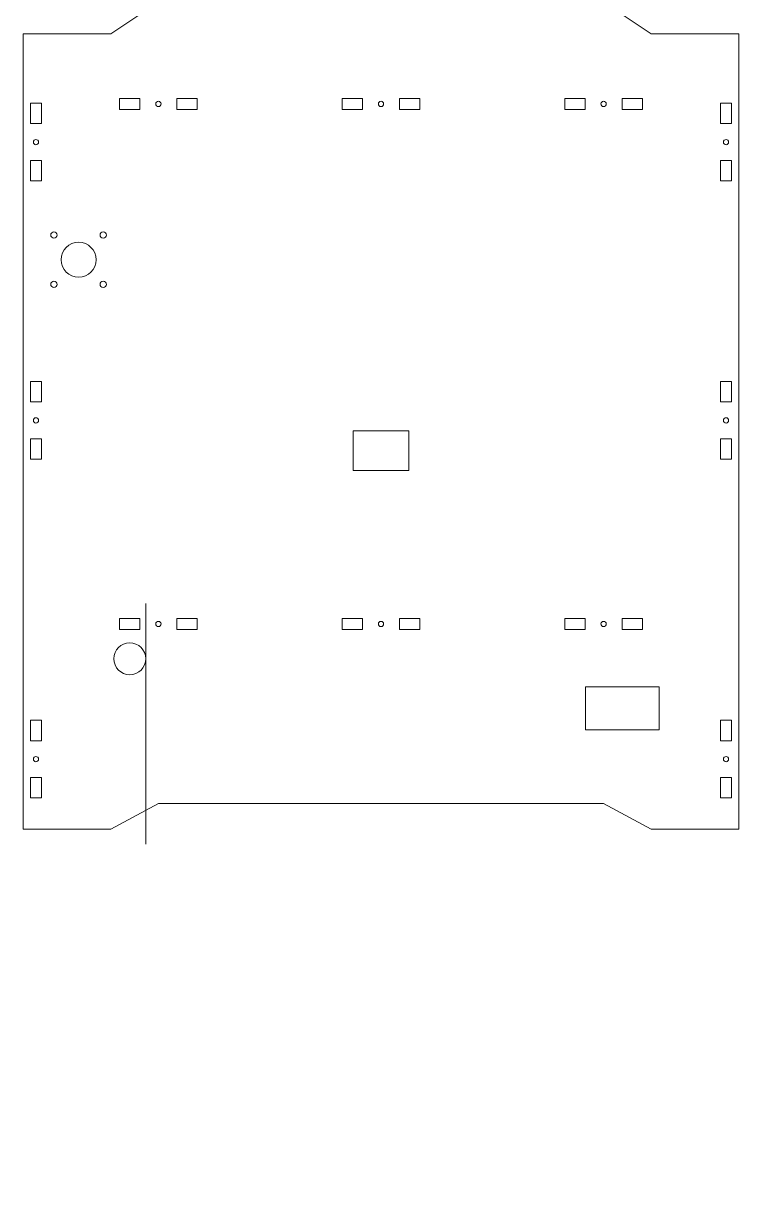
# Model space of a CAD drawing. Header units: millimetres. Extents: x -1068 to 310, y -963 to 347.
# Drawn here: x -595 to -145, y -909 to -178 of the extents above; entities that cross this region are included whole.
import ezdxf

# ---------------------------------------------------------------- set-up
doc = ezdxf.new("R2010")
doc.units = ezdxf.units.MM
doc.header["$MEASUREMENT"] = 0
doc.layers.add('Layer 1', color=7, linetype='Continuous')

msp = doc.modelspace()

# ---------------------------------------------------------------- linework, layer by layer
at = {"layer": 'Layer 1', "lineweight": 9}
for points, knots in [([(-595.1444, -185.0169), (-595.1444, -185.0169), (-595.1444, -685.0169), (-595.1444, -685.0169), (-595.1444, -685.0169), (-595.1444, -685.0169), (-540.1444, -685.0169), (-540.1444, -685.0169), (-540.1444, -685.0169), (-540.1444, -685.0169), (-510.1444, -669.0169), (-510.1444, -669.0169), (-510.1444, -669.0169), (-510.1444, -669.0169), (-230.1444, -669.0169), (-230.1444, -669.0169), (-230.1444, -669.0169), (-230.1444, -669.0169), (-200.1444, -685.0169), (-200.1444, -685.0169), (-200.1444, -685.0169), (-200.1444, -685.0169), (-145.1444, -685.0169), (-145.1444, -685.0169), (-145.1444, -685.0169), (-145.1444, -685.0169), (-145.1444, -185.0169), (-145.1444, -185.0169), (-145.1444, -185.0169), (-145.1444, -185.0169), (-200.1444, -185.0169), (-200.1444, -185.0169), (-200.1444, -185.0169), (-200.1444, -185.0169), (-224.1444, -169.0169), (-224.1444, -169.0169), (-224.1444, -169.0169), (-224.1444, -169.0169), (-516.1444, -169.0169), (-516.1444, -169.0169), (-516.1444, -169.0169), (-516.1444, -169.0169), (-540.1444, -185.0169), (-540.1444, -185.0169), (-540.1444, -185.0169), (-540.1444, -185.0169), (-595.1444, -185.0169), (-595.1444, -185.0169)], [0, 0, 0, 0, 0.07692308, 0.07692308, 0.07692308, 0.07692308, 0.15384615, 0.15384615, 0.15384615, 0.15384615, 0.23076923, 0.23076923, 0.23076923, 0.23076923, 0.30769231, 0.30769231, 0.30769231, 0.30769231, 0.38461538, 0.38461538, 0.38461538, 0.38461538, 0.46153846, 0.46153846, 0.46153846, 0.46153846, 0.53846154, 0.53846154, 0.53846154, 0.53846154, 0.61538462, 0.61538462, 0.61538462, 0.61538462, 0.69230769, 0.69230769, 0.69230769, 0.69230769, 0.76923077, 0.76923077, 0.76923077, 0.76923077, 0.84615385, 0.84615385, 0.84615385, 0.84615385, 1, 1, 1, 1]), ([(-521.7444, -225.6169), (-521.7444, -225.6169), (-534.5444, -225.6169), (-534.5444, -225.6169), (-534.5444, -225.6169), (-534.5444, -225.6169), (-534.5444, -232.4169), (-534.5444, -232.4169), (-534.5444, -232.4169), (-534.5444, -232.4169), (-521.7444, -232.4169), (-521.7444, -232.4169), (-521.7444, -232.4169), (-521.7444, -232.4169), (-521.7444, -225.6169), (-521.7444, -225.6169)], [0, 0, 0, 0, 0.2, 0.2, 0.2, 0.2, 0.4, 0.4, 0.4, 0.4, 0.6, 0.6, 0.6, 0.6, 1, 1, 1, 1]), ([(-485.7444, -225.6169), (-485.7444, -225.6169), (-498.5444, -225.6169), (-498.5444, -225.6169), (-498.5444, -225.6169), (-498.5444, -225.6169), (-498.5444, -232.4169), (-498.5444, -232.4169), (-498.5444, -232.4169), (-498.5444, -232.4169), (-485.7444, -232.4169), (-485.7444, -232.4169), (-485.7444, -232.4169), (-485.7444, -232.4169), (-485.7444, -225.6169), (-485.7444, -225.6169)], [0, 0, 0, 0, 0.2, 0.2, 0.2, 0.2, 0.4, 0.4, 0.4, 0.4, 0.6, 0.6, 0.6, 0.6, 1, 1, 1, 1]), ([(-381.7444, -225.6169), (-381.7444, -225.6169), (-394.5444, -225.6169), (-394.5444, -225.6169), (-394.5444, -225.6169), (-394.5444, -225.6169), (-394.5444, -232.4169), (-394.5444, -232.4169), (-394.5444, -232.4169), (-394.5444, -232.4169), (-381.7444, -232.4169), (-381.7444, -232.4169), (-381.7444, -232.4169), (-381.7444, -232.4169), (-381.7444, -225.6169), (-381.7444, -225.6169)], [0, 0, 0, 0, 0.2, 0.2, 0.2, 0.2, 0.4, 0.4, 0.4, 0.4, 0.6, 0.6, 0.6, 0.6, 1, 1, 1, 1]), ([(-345.7444, -225.6169), (-345.7444, -225.6169), (-358.5444, -225.6169), (-358.5444, -225.6169), (-358.5444, -225.6169), (-358.5444, -225.6169), (-358.5444, -232.4169), (-358.5444, -232.4169), (-358.5444, -232.4169), (-358.5444, -232.4169), (-345.7444, -232.4169), (-345.7444, -232.4169), (-345.7444, -232.4169), (-345.7444, -232.4169), (-345.7444, -225.6169), (-345.7444, -225.6169)], [0, 0, 0, 0, 0.2, 0.2, 0.2, 0.2, 0.4, 0.4, 0.4, 0.4, 0.6, 0.6, 0.6, 0.6, 1, 1, 1, 1]), ([(-241.7444, -225.6169), (-241.7444, -225.6169), (-254.5444, -225.6169), (-254.5444, -225.6169), (-254.5444, -225.6169), (-254.5444, -225.6169), (-254.5444, -232.4169), (-254.5444, -232.4169), (-254.5444, -232.4169), (-254.5444, -232.4169), (-241.7444, -232.4169), (-241.7444, -232.4169), (-241.7444, -232.4169), (-241.7444, -232.4169), (-241.7444, -225.6169), (-241.7444, -225.6169)], [0, 0, 0, 0, 0.2, 0.2, 0.2, 0.2, 0.4, 0.4, 0.4, 0.4, 0.6, 0.6, 0.6, 0.6, 1, 1, 1, 1]), ([(-205.7444, -225.6169), (-205.7444, -225.6169), (-218.5444, -225.6169), (-218.5444, -225.6169), (-218.5444, -225.6169), (-218.5444, -225.6169), (-218.5444, -232.4169), (-218.5444, -232.4169), (-218.5444, -232.4169), (-218.5444, -232.4169), (-205.7444, -232.4169), (-205.7444, -232.4169), (-205.7444, -232.4169), (-205.7444, -232.4169), (-205.7444, -225.6169), (-205.7444, -225.6169)], [0, 0, 0, 0, 0.2, 0.2, 0.2, 0.2, 0.4, 0.4, 0.4, 0.4, 0.6, 0.6, 0.6, 0.6, 1, 1, 1, 1]), ([(-590.5444, -228.6169), (-590.5444, -228.6169), (-590.5444, -241.4169), (-590.5444, -241.4169), (-590.5444, -241.4169), (-590.5444, -241.4169), (-583.7444, -241.4169), (-583.7444, -241.4169), (-583.7444, -241.4169), (-583.7444, -241.4169), (-583.7444, -228.6169), (-583.7444, -228.6169), (-583.7444, -228.6169), (-583.7444, -228.6169), (-590.5444, -228.6169), (-590.5444, -228.6169)], [0, 0, 0, 0, 0.2, 0.2, 0.2, 0.2, 0.4, 0.4, 0.4, 0.4, 0.6, 0.6, 0.6, 0.6, 1, 1, 1, 1]), ([(-508.4944, -229.0169), (-508.4944, -228.1057), (-509.2331, -227.3669), (-510.1444, -227.3669), (-510.1444, -227.3669), (-511.0556, -227.3669), (-511.7944, -228.1056), (-511.7944, -229.0169), (-511.7944, -229.0169), (-511.7944, -229.9282), (-511.0557, -230.6669), (-510.1444, -230.6669), (-510.1444, -230.6669), (-509.2331, -230.6669), (-508.4944, -229.9282), (-508.4944, -229.0169)], [0, 0, 0, 0, 0.2, 0.2, 0.2, 0.2, 0.4, 0.4, 0.4, 0.4, 0.6, 0.6, 0.6, 0.6, 1, 1, 1, 1]), ([(-368.4944, -229.0169), (-368.4944, -228.1057), (-369.2331, -227.3669), (-370.1444, -227.3669), (-370.1444, -227.3669), (-371.0556, -227.3669), (-371.7944, -228.1056), (-371.7944, -229.0169), (-371.7944, -229.0169), (-371.7944, -229.9282), (-371.0557, -230.6669), (-370.1444, -230.6669), (-370.1444, -230.6669), (-369.2331, -230.6669), (-368.4944, -229.9282), (-368.4944, -229.0169)], [0, 0, 0, 0, 0.2, 0.2, 0.2, 0.2, 0.4, 0.4, 0.4, 0.4, 0.6, 0.6, 0.6, 0.6, 1, 1, 1, 1]), ([(-228.4944, -229.0169), (-228.4944, -228.1057), (-229.2331, -227.3669), (-230.1444, -227.3669), (-230.1444, -227.3669), (-231.0556, -227.3669), (-231.7944, -228.1056), (-231.7944, -229.0169), (-231.7944, -229.0169), (-231.7944, -229.9282), (-231.0557, -230.6669), (-230.1444, -230.6669), (-230.1444, -230.6669), (-229.2331, -230.6669), (-228.4944, -229.9282), (-228.4944, -229.0169)], [0, 0, 0, 0, 0.2, 0.2, 0.2, 0.2, 0.4, 0.4, 0.4, 0.4, 0.6, 0.6, 0.6, 0.6, 1, 1, 1, 1]), ([(-156.5444, -228.6169), (-156.5444, -228.6169), (-156.5444, -241.4169), (-156.5444, -241.4169), (-156.5444, -241.4169), (-156.5444, -241.4169), (-149.7444, -241.4169), (-149.7444, -241.4169), (-149.7444, -241.4169), (-149.7444, -241.4169), (-149.7444, -228.6169), (-149.7444, -228.6169), (-149.7444, -228.6169), (-149.7444, -228.6169), (-156.5444, -228.6169), (-156.5444, -228.6169)], [0, 0, 0, 0, 0.2, 0.2, 0.2, 0.2, 0.4, 0.4, 0.4, 0.4, 0.6, 0.6, 0.6, 0.6, 1, 1, 1, 1]), ([(-585.4944, -253.0169), (-585.4944, -252.1057), (-586.2331, -251.3669), (-587.1444, -251.3669), (-587.1444, -251.3669), (-588.0556, -251.3669), (-588.7944, -252.1056), (-588.7944, -253.0169), (-588.7944, -253.0169), (-588.7944, -253.9282), (-588.0557, -254.6669), (-587.1444, -254.6669), (-587.1444, -254.6669), (-586.2331, -254.6669), (-585.4944, -253.9282), (-585.4944, -253.0169)], [0, 0, 0, 0, 0.2, 0.2, 0.2, 0.2, 0.4, 0.4, 0.4, 0.4, 0.6, 0.6, 0.6, 0.6, 1, 1, 1, 1]), ([(-151.4944, -253.0169), (-151.4944, -252.1057), (-152.2331, -251.3669), (-153.1444, -251.3669), (-153.1444, -251.3669), (-154.0556, -251.3669), (-154.7944, -252.1056), (-154.7944, -253.0169), (-154.7944, -253.0169), (-154.7944, -253.9282), (-154.0557, -254.6669), (-153.1444, -254.6669), (-153.1444, -254.6669), (-152.2331, -254.6669), (-151.4944, -253.9282), (-151.4944, -253.0169)], [0, 0, 0, 0, 0.2, 0.2, 0.2, 0.2, 0.4, 0.4, 0.4, 0.4, 0.6, 0.6, 0.6, 0.6, 1, 1, 1, 1]), ([(-590.5444, -264.6169), (-590.5444, -264.6169), (-590.5444, -277.4169), (-590.5444, -277.4169), (-590.5444, -277.4169), (-590.5444, -277.4169), (-583.7444, -277.4169), (-583.7444, -277.4169), (-583.7444, -277.4169), (-583.7444, -277.4169), (-583.7444, -264.6169), (-583.7444, -264.6169), (-583.7444, -264.6169), (-583.7444, -264.6169), (-590.5444, -264.6169), (-590.5444, -264.6169)], [0, 0, 0, 0, 0.2, 0.2, 0.2, 0.2, 0.4, 0.4, 0.4, 0.4, 0.6, 0.6, 0.6, 0.6, 1, 1, 1, 1]), ([(-156.5444, -264.6169), (-156.5444, -264.6169), (-156.5444, -277.4169), (-156.5444, -277.4169), (-156.5444, -277.4169), (-156.5444, -277.4169), (-149.7444, -277.4169), (-149.7444, -277.4169), (-149.7444, -277.4169), (-149.7444, -277.4169), (-149.7444, -264.6169), (-149.7444, -264.6169), (-149.7444, -264.6169), (-149.7444, -264.6169), (-156.5444, -264.6169), (-156.5444, -264.6169)], [0, 0, 0, 0, 0.2, 0.2, 0.2, 0.2, 0.4, 0.4, 0.4, 0.4, 0.6, 0.6, 0.6, 0.6, 1, 1, 1, 1]), ([(-573.8555, -311.4665), (-573.8555, -310.3619), (-574.751, -309.4665), (-575.8555, -309.4665), (-575.8555, -309.4665), (-576.9601, -309.4665), (-577.8555, -310.3619), (-577.8555, -311.4665), (-577.8555, -311.4665), (-577.8555, -312.5711), (-576.9601, -313.4665), (-575.8556, -313.4665), (-575.8556, -313.4665), (-574.751, -313.4665), (-573.8556, -312.5711), (-573.8555, -311.4665)], [0, 0, 0, 0, 0.2, 0.2, 0.2, 0.2, 0.4, 0.4, 0.4, 0.4, 0.6, 0.6, 0.6, 0.6, 1, 1, 1, 1]), ([(-542.8555, -311.4665), (-542.8555, -310.3619), (-543.751, -309.4665), (-544.8555, -309.4665), (-544.8555, -309.4665), (-545.9601, -309.4665), (-546.8555, -310.3619), (-546.8555, -311.4665), (-546.8555, -311.4665), (-546.8555, -312.5711), (-545.9601, -313.4665), (-544.8556, -313.4665), (-544.8556, -313.4665), (-543.751, -313.4665), (-542.8556, -312.5711), (-542.8555, -311.4665)], [0, 0, 0, 0, 0.2, 0.2, 0.2, 0.2, 0.4, 0.4, 0.4, 0.4, 0.6, 0.6, 0.6, 0.6, 1, 1, 1, 1]), ([(-549.3555, -326.9665), (-549.3555, -320.8914), (-554.2804, -315.9665), (-560.3555, -315.9665), (-560.3555, -315.9665), (-566.4307, -315.9665), (-571.3555, -320.8913), (-571.3555, -326.9665), (-571.3555, -326.9665), (-571.3556, -333.0416), (-566.4307, -337.9665), (-560.3556, -337.9665), (-560.3556, -337.9665), (-554.2805, -337.9665), (-549.3556, -333.0417), (-549.3555, -326.9666), (-549.3555, -326.9666), (-549.3555, -326.9666), (-549.3555, -326.9665)], [0, 0, 0, 0, 0.2, 0.2, 0.2, 0.2, 0.4, 0.4, 0.4, 0.4, 0.6, 0.6, 0.6, 0.6, 1, 1, 1, 1.0001, 1.0001, 1.0001, 1.0001]), ([(-573.8555, -342.4665), (-573.8555, -341.3619), (-574.751, -340.4665), (-575.8555, -340.4665), (-575.8555, -340.4665), (-576.9601, -340.4665), (-577.8555, -341.3619), (-577.8555, -342.4665), (-577.8555, -342.4665), (-577.8555, -343.5711), (-576.9601, -344.4665), (-575.8556, -344.4665), (-575.8556, -344.4665), (-574.751, -344.4665), (-573.8556, -343.5711), (-573.8555, -342.4665)], [0, 0, 0, 0, 0.2, 0.2, 0.2, 0.2, 0.4, 0.4, 0.4, 0.4, 0.6, 0.6, 0.6, 0.6, 1, 1, 1, 1]), ([(-542.8555, -342.4665), (-542.8555, -341.3619), (-543.751, -340.4665), (-544.8555, -340.4665), (-544.8555, -340.4665), (-545.9601, -340.4665), (-546.8555, -341.3619), (-546.8555, -342.4665), (-546.8555, -342.4665), (-546.8555, -343.5711), (-545.9601, -344.4665), (-544.8556, -344.4665), (-544.8556, -344.4665), (-543.751, -344.4665), (-542.8556, -343.5711), (-542.8555, -342.4665)], [0, 0, 0, 0, 0.2, 0.2, 0.2, 0.2, 0.4, 0.4, 0.4, 0.4, 0.6, 0.6, 0.6, 0.6, 1, 1, 1, 1]), ([(-590.5444, -403.6169), (-590.5444, -403.6169), (-590.5444, -416.4169), (-590.5444, -416.4169), (-590.5444, -416.4169), (-590.5444, -416.4169), (-583.7444, -416.4169), (-583.7444, -416.4169), (-583.7444, -416.4169), (-583.7444, -416.4169), (-583.7444, -403.6169), (-583.7444, -403.6169), (-583.7444, -403.6169), (-583.7444, -403.6169), (-590.5444, -403.6169), (-590.5444, -403.6169)], [0, 0, 0, 0, 0.2, 0.2, 0.2, 0.2, 0.4, 0.4, 0.4, 0.4, 0.6, 0.6, 0.6, 0.6, 1, 1, 1, 1]), ([(-156.5444, -403.6169), (-156.5444, -403.6169), (-156.5444, -416.4169), (-156.5444, -416.4169), (-156.5444, -416.4169), (-156.5444, -416.4169), (-149.7444, -416.4169), (-149.7444, -416.4169), (-149.7444, -416.4169), (-149.7444, -416.4169), (-149.7444, -403.6169), (-149.7444, -403.6169), (-149.7444, -403.6169), (-149.7444, -403.6169), (-156.5444, -403.6169), (-156.5444, -403.6169)], [0, 0, 0, 0, 0.2, 0.2, 0.2, 0.2, 0.4, 0.4, 0.4, 0.4, 0.6, 0.6, 0.6, 0.6, 1, 1, 1, 1]), ([(-518.1444, -577.9201), (-518.1444, -572.3973), (-522.6215, -567.9201), (-528.1444, -567.9201), (-528.1444, -567.9201), (-533.6672, -567.9201), (-538.1444, -572.3972), (-538.1444, -577.9201), (-538.1444, -577.9201), (-538.1444, -583.4429), (-533.6673, -587.9201), (-528.1444, -587.9201), (-528.1444, -587.9201), (-522.6216, -587.9201), (-518.1444, -583.443), (-518.1444, -577.9202), (-518.1444, -412.2362), (-518.1444, -909.2881), (-518.1444, -577.9201)], [0, 0, 0, 0, 0.2, 0.2, 0.2, 0.2, 0.4, 0.4, 0.4, 0.4, 0.6, 0.6, 0.6, 0.6, 1, 1, 1, 1.0001, 1.0001, 1.0001, 1.0001]), ([(-585.4944, -428.0169), (-585.4944, -427.1057), (-586.2331, -426.3669), (-587.1444, -426.3669), (-587.1444, -426.3669), (-588.0556, -426.3669), (-588.7944, -427.1056), (-588.7944, -428.0169), (-588.7944, -428.0169), (-588.7944, -428.9282), (-588.0557, -429.6669), (-587.1444, -429.6669), (-587.1444, -429.6669), (-586.2331, -429.6669), (-585.4944, -428.9282), (-585.4944, -428.0169)], [0, 0, 0, 0, 0.2, 0.2, 0.2, 0.2, 0.4, 0.4, 0.4, 0.4, 0.6, 0.6, 0.6, 0.6, 1, 1, 1, 1]), ([(-151.4944, -428.0169), (-151.4944, -427.1057), (-152.2331, -426.3669), (-153.1444, -426.3669), (-153.1444, -426.3669), (-154.0556, -426.3669), (-154.7944, -427.1056), (-154.7944, -428.0169), (-154.7944, -428.0169), (-154.7944, -428.9282), (-154.0557, -429.6669), (-153.1444, -429.6669), (-153.1444, -429.6669), (-152.2331, -429.6669), (-151.4944, -428.9282), (-151.4944, -428.0169)], [0, 0, 0, 0, 0.2, 0.2, 0.2, 0.2, 0.4, 0.4, 0.4, 0.4, 0.6, 0.6, 0.6, 0.6, 1, 1, 1, 1]), ([(-352.6444, -459.6169), (-352.6444, -459.6169), (-387.6444, -459.6169), (-387.6444, -459.6169), (-387.6444, -459.6169), (-387.6444, -459.6169), (-387.6444, -434.6169), (-387.6444, -434.6169), (-387.6444, -434.6169), (-387.6444, -434.6169), (-352.6444, -434.6169), (-352.6444, -434.6169), (-352.6444, -434.6169), (-352.6444, -434.6169), (-352.6444, -459.6169), (-352.6444, -459.6169)], [0, 0, 0, 0, 0.2, 0.2, 0.2, 0.2, 0.4, 0.4, 0.4, 0.4, 0.6, 0.6, 0.6, 0.6, 1, 1, 1, 1]), ([(-590.5444, -439.6169), (-590.5444, -439.6169), (-590.5444, -452.4169), (-590.5444, -452.4169), (-590.5444, -452.4169), (-590.5444, -452.4169), (-583.7444, -452.4169), (-583.7444, -452.4169), (-583.7444, -452.4169), (-583.7444, -452.4169), (-583.7444, -439.6169), (-583.7444, -439.6169), (-583.7444, -439.6169), (-583.7444, -439.6169), (-590.5444, -439.6169), (-590.5444, -439.6169)], [0, 0, 0, 0, 0.2, 0.2, 0.2, 0.2, 0.4, 0.4, 0.4, 0.4, 0.6, 0.6, 0.6, 0.6, 1, 1, 1, 1]), ([(-156.5444, -439.6169), (-156.5444, -439.6169), (-156.5444, -452.4169), (-156.5444, -452.4169), (-156.5444, -452.4169), (-156.5444, -452.4169), (-149.7444, -452.4169), (-149.7444, -452.4169), (-149.7444, -452.4169), (-149.7444, -452.4169), (-149.7444, -439.6169), (-149.7444, -439.6169), (-149.7444, -439.6169), (-149.7444, -439.6169), (-156.5444, -439.6169), (-156.5444, -439.6169)], [0, 0, 0, 0, 0.2, 0.2, 0.2, 0.2, 0.4, 0.4, 0.4, 0.4, 0.6, 0.6, 0.6, 0.6, 1, 1, 1, 1]), ([(-521.7444, -552.6169), (-521.7444, -552.6169), (-534.5444, -552.6169), (-534.5444, -552.6169), (-534.5444, -552.6169), (-534.5444, -552.6169), (-534.5444, -559.4169), (-534.5444, -559.4169), (-534.5444, -559.4169), (-534.5444, -559.4169), (-521.7444, -559.4169), (-521.7444, -559.4169), (-521.7444, -559.4169), (-521.7444, -559.4169), (-521.7444, -552.6169), (-521.7444, -552.6169)], [0, 0, 0, 0, 0.2, 0.2, 0.2, 0.2, 0.4, 0.4, 0.4, 0.4, 0.6, 0.6, 0.6, 0.6, 1, 1, 1, 1]), ([(-508.4944, -556.0169), (-508.4944, -555.1057), (-509.2331, -554.3669), (-510.1444, -554.3669), (-510.1444, -554.3669), (-511.0556, -554.3669), (-511.7944, -555.1056), (-511.7944, -556.0169), (-511.7944, -556.0169), (-511.7944, -556.9282), (-511.0557, -557.6669), (-510.1444, -557.6669), (-510.1444, -557.6669), (-509.2331, -557.6669), (-508.4944, -556.9282), (-508.4944, -556.0169)], [0, 0, 0, 0, 0.2, 0.2, 0.2, 0.2, 0.4, 0.4, 0.4, 0.4, 0.6, 0.6, 0.6, 0.6, 1, 1, 1, 1]), ([(-485.7444, -552.6169), (-485.7444, -552.6169), (-498.5444, -552.6169), (-498.5444, -552.6169), (-498.5444, -552.6169), (-498.5444, -552.6169), (-498.5444, -559.4169), (-498.5444, -559.4169), (-498.5444, -559.4169), (-498.5444, -559.4169), (-485.7444, -559.4169), (-485.7444, -559.4169), (-485.7444, -559.4169), (-485.7444, -559.4169), (-485.7444, -552.6169), (-485.7444, -552.6169)], [0, 0, 0, 0, 0.2, 0.2, 0.2, 0.2, 0.4, 0.4, 0.4, 0.4, 0.6, 0.6, 0.6, 0.6, 1, 1, 1, 1]), ([(-381.7444, -552.6169), (-381.7444, -552.6169), (-394.5444, -552.6169), (-394.5444, -552.6169), (-394.5444, -552.6169), (-394.5444, -552.6169), (-394.5444, -559.4169), (-394.5444, -559.4169), (-394.5444, -559.4169), (-394.5444, -559.4169), (-381.7444, -559.4169), (-381.7444, -559.4169), (-381.7444, -559.4169), (-381.7444, -559.4169), (-381.7444, -552.6169), (-381.7444, -552.6169)], [0, 0, 0, 0, 0.2, 0.2, 0.2, 0.2, 0.4, 0.4, 0.4, 0.4, 0.6, 0.6, 0.6, 0.6, 1, 1, 1, 1]), ([(-368.4944, -556.0169), (-368.4944, -555.1057), (-369.2331, -554.3669), (-370.1444, -554.3669), (-370.1444, -554.3669), (-371.0556, -554.3669), (-371.7944, -555.1056), (-371.7944, -556.0169), (-371.7944, -556.0169), (-371.7944, -556.9282), (-371.0557, -557.6669), (-370.1444, -557.6669), (-370.1444, -557.6669), (-369.2331, -557.6669), (-368.4944, -556.9282), (-368.4944, -556.0169)], [0, 0, 0, 0, 0.2, 0.2, 0.2, 0.2, 0.4, 0.4, 0.4, 0.4, 0.6, 0.6, 0.6, 0.6, 1, 1, 1, 1]), ([(-345.7444, -552.6169), (-345.7444, -552.6169), (-358.5444, -552.6169), (-358.5444, -552.6169), (-358.5444, -552.6169), (-358.5444, -552.6169), (-358.5444, -559.4169), (-358.5444, -559.4169), (-358.5444, -559.4169), (-358.5444, -559.4169), (-345.7444, -559.4169), (-345.7444, -559.4169), (-345.7444, -559.4169), (-345.7444, -559.4169), (-345.7444, -552.6169), (-345.7444, -552.6169)], [0, 0, 0, 0, 0.2, 0.2, 0.2, 0.2, 0.4, 0.4, 0.4, 0.4, 0.6, 0.6, 0.6, 0.6, 1, 1, 1, 1]), ([(-241.7444, -552.6169), (-241.7444, -552.6169), (-254.5444, -552.6169), (-254.5444, -552.6169), (-254.5444, -552.6169), (-254.5444, -552.6169), (-254.5444, -559.4169), (-254.5444, -559.4169), (-254.5444, -559.4169), (-254.5444, -559.4169), (-241.7444, -559.4169), (-241.7444, -559.4169), (-241.7444, -559.4169), (-241.7444, -559.4169), (-241.7444, -552.6169), (-241.7444, -552.6169)], [0, 0, 0, 0, 0.2, 0.2, 0.2, 0.2, 0.4, 0.4, 0.4, 0.4, 0.6, 0.6, 0.6, 0.6, 1, 1, 1, 1]), ([(-228.4944, -556.0169), (-228.4944, -555.1057), (-229.2331, -554.3669), (-230.1444, -554.3669), (-230.1444, -554.3669), (-231.0556, -554.3669), (-231.7944, -555.1056), (-231.7944, -556.0169), (-231.7944, -556.0169), (-231.7944, -556.9282), (-231.0557, -557.6669), (-230.1444, -557.6669), (-230.1444, -557.6669), (-229.2331, -557.6669), (-228.4944, -556.9282), (-228.4944, -556.0169)], [0, 0, 0, 0, 0.2, 0.2, 0.2, 0.2, 0.4, 0.4, 0.4, 0.4, 0.6, 0.6, 0.6, 0.6, 1, 1, 1, 1]), ([(-205.7444, -552.6169), (-205.7444, -552.6169), (-218.5444, -552.6169), (-218.5444, -552.6169), (-218.5444, -552.6169), (-218.5444, -552.6169), (-218.5444, -559.4169), (-218.5444, -559.4169), (-218.5444, -559.4169), (-218.5444, -559.4169), (-205.7444, -559.4169), (-205.7444, -559.4169), (-205.7444, -559.4169), (-205.7444, -559.4169), (-205.7444, -552.6169), (-205.7444, -552.6169)], [0, 0, 0, 0, 0.2, 0.2, 0.2, 0.2, 0.4, 0.4, 0.4, 0.4, 0.6, 0.6, 0.6, 0.6, 1, 1, 1, 1]), ([(-195.1843, -595.5169), (-195.1843, -595.5169), (-241.4843, -595.5169), (-241.4843, -595.5169), (-241.4843, -595.5169), (-241.4843, -595.5169), (-241.4843, -622.6169), (-241.4843, -622.6169), (-241.4843, -622.6169), (-241.4843, -622.6169), (-195.1843, -622.6169), (-195.1843, -622.6169), (-195.1843, -622.6169), (-195.1843, -622.6169), (-195.1843, -595.5169), (-195.1843, -595.5169)], [0, 0, 0, 0, 0.2, 0.2, 0.2, 0.2, 0.4, 0.4, 0.4, 0.4, 0.6, 0.6, 0.6, 0.6, 1, 1, 1, 1]), ([(-590.5444, -616.6169), (-590.5444, -616.6169), (-590.5444, -629.4169), (-590.5444, -629.4169), (-590.5444, -629.4169), (-590.5444, -629.4169), (-583.7444, -629.4169), (-583.7444, -629.4169), (-583.7444, -629.4169), (-583.7444, -629.4169), (-583.7444, -616.6169), (-583.7444, -616.6169), (-583.7444, -616.6169), (-583.7444, -616.6169), (-590.5444, -616.6169), (-590.5444, -616.6169)], [0, 0, 0, 0, 0.2, 0.2, 0.2, 0.2, 0.4, 0.4, 0.4, 0.4, 0.6, 0.6, 0.6, 0.6, 1, 1, 1, 1]), ([(-156.5444, -616.6169), (-156.5444, -616.6169), (-156.5444, -629.4169), (-156.5444, -629.4169), (-156.5444, -629.4169), (-156.5444, -629.4169), (-149.7444, -629.4169), (-149.7444, -629.4169), (-149.7444, -629.4169), (-149.7444, -629.4169), (-149.7444, -616.6169), (-149.7444, -616.6169), (-149.7444, -616.6169), (-149.7444, -616.6169), (-156.5444, -616.6169), (-156.5444, -616.6169)], [0, 0, 0, 0, 0.2, 0.2, 0.2, 0.2, 0.4, 0.4, 0.4, 0.4, 0.6, 0.6, 0.6, 0.6, 1, 1, 1, 1]), ([(-585.4944, -641.0169), (-585.4944, -640.1057), (-586.2331, -639.3669), (-587.1444, -639.3669), (-587.1444, -639.3669), (-588.0556, -639.3669), (-588.7944, -640.1056), (-588.7944, -641.0169), (-588.7944, -641.0169), (-588.7944, -641.9282), (-588.0557, -642.6669), (-587.1444, -642.6669), (-587.1444, -642.6669), (-586.2331, -642.6669), (-585.4944, -641.9282), (-585.4944, -641.0169)], [0, 0, 0, 0, 0.2, 0.2, 0.2, 0.2, 0.4, 0.4, 0.4, 0.4, 0.6, 0.6, 0.6, 0.6, 1, 1, 1, 1]), ([(-151.4944, -641.0169), (-151.4944, -640.1057), (-152.2331, -639.3669), (-153.1444, -639.3669), (-153.1444, -639.3669), (-154.0556, -639.3669), (-154.7944, -640.1056), (-154.7944, -641.0169), (-154.7944, -641.0169), (-154.7944, -641.9282), (-154.0557, -642.6669), (-153.1444, -642.6669), (-153.1444, -642.6669), (-152.2331, -642.6669), (-151.4944, -641.9282), (-151.4944, -641.0169)], [0, 0, 0, 0, 0.2, 0.2, 0.2, 0.2, 0.4, 0.4, 0.4, 0.4, 0.6, 0.6, 0.6, 0.6, 1, 1, 1, 1]), ([(-590.5444, -652.6169), (-590.5444, -652.6169), (-590.5444, -665.4169), (-590.5444, -665.4169), (-590.5444, -665.4169), (-590.5444, -665.4169), (-583.7444, -665.4169), (-583.7444, -665.4169), (-583.7444, -665.4169), (-583.7444, -665.4169), (-583.7444, -652.6169), (-583.7444, -652.6169), (-583.7444, -652.6169), (-583.7444, -652.6169), (-590.5444, -652.6169), (-590.5444, -652.6169)], [0, 0, 0, 0, 0.2, 0.2, 0.2, 0.2, 0.4, 0.4, 0.4, 0.4, 0.6, 0.6, 0.6, 0.6, 1, 1, 1, 1]), ([(-156.5444, -652.6169), (-156.5444, -652.6169), (-156.5444, -665.4169), (-156.5444, -665.4169), (-156.5444, -665.4169), (-156.5444, -665.4169), (-149.7444, -665.4169), (-149.7444, -665.4169), (-149.7444, -665.4169), (-149.7444, -665.4169), (-149.7444, -652.6169), (-149.7444, -652.6169), (-149.7444, -652.6169), (-149.7444, -652.6169), (-156.5444, -652.6169), (-156.5444, -652.6169)], [0, 0, 0, 0, 0.2, 0.2, 0.2, 0.2, 0.4, 0.4, 0.4, 0.4, 0.6, 0.6, 0.6, 0.6, 1, 1, 1, 1])]:
    msp.add_open_spline(points, degree=3, knots=knots, dxfattribs=at)

doc.saveas('drawing.dxf')
